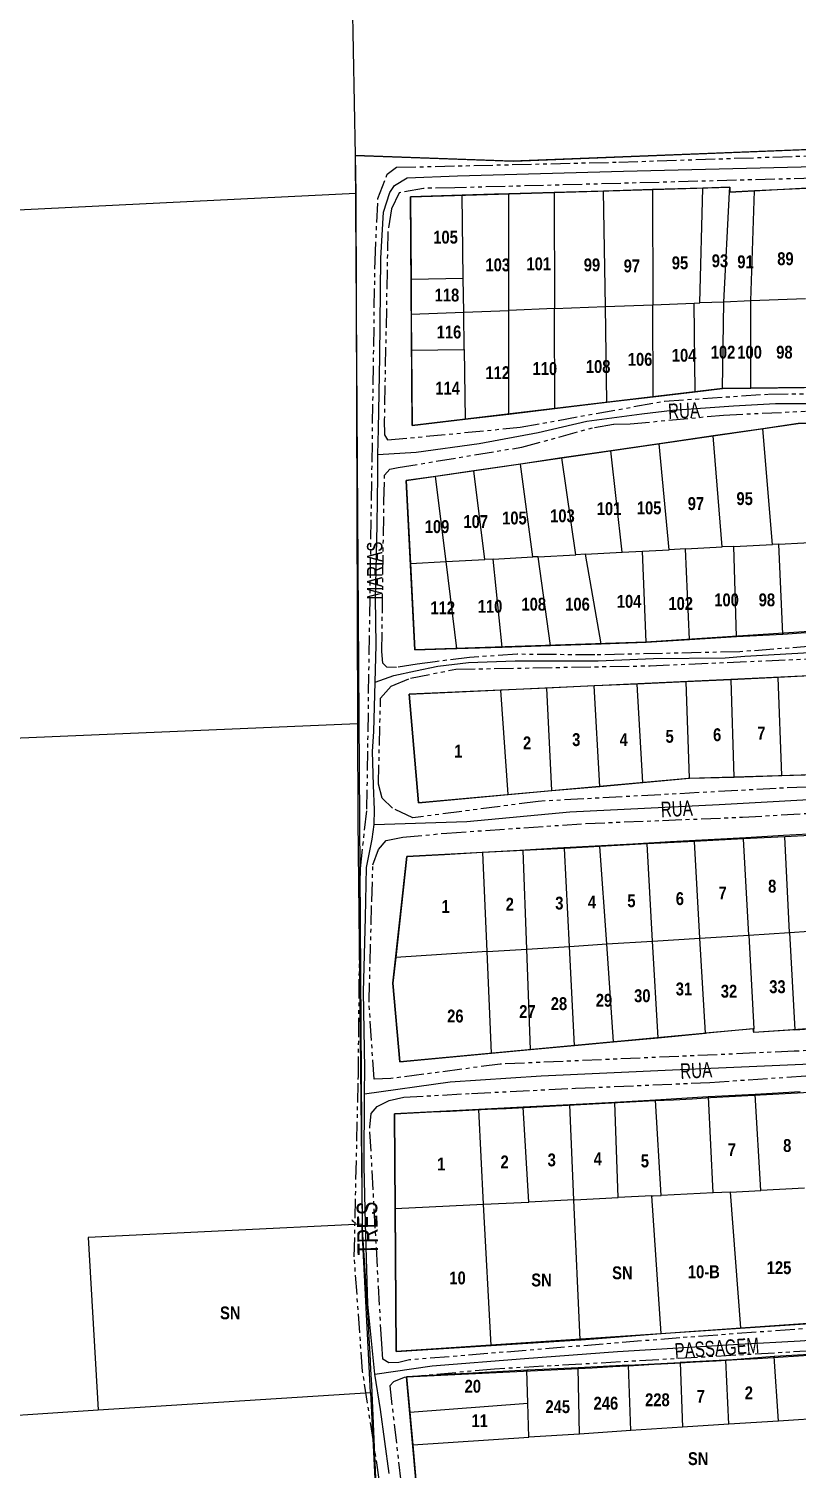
# Model space of a CAD drawing. Extents: x 204834 to 208707, y 4853033 to 4855981.
# Drawn here: x 206029.9 to 206179.4, y 4854038.8 to 4854319 of the extents above; entities that cross this region are included whole.
import ezdxf
from ezdxf.enums import TextEntityAlignment as Align

# ---------------------------------------------------------------- set-up
doc = ezdxf.new("R2010")
doc.units = 0
doc.header["$LTSCALE"] = 1.5
doc.header["$MEASUREMENT"] = 0
doc.linetypes.add('PHANTOMX2', pattern=[5, 2.5, -0.5, 0.5, -0.5, 0.5, -0.5])
for name, color, linetype in [('CD-MALHA-LOTES', 40, 'CONTINUOUS'), ('RU-QUADRAS', 6, 'CONTINUOUS'), ('SV-EIXO-RUA-N-PAV', 6, 'CONTINUOUS'), ('SV-RUA-NAO-PAV-S-GUIA-C-GUIA', 7, 'PHANTOMX2'), ('SV-TXT-RUA-N-PAV-S-GUIA-C-GUIA', 7, 'CONTINUOUS'), ('Th_NmrPort', 7, 'CONTINUOUS')]:
    doc.layers.add(name, color=color, linetype=linetype)
doc.styles.add('ARIAL', font='ARIAL.TTF')
doc.styles.get("Standard").update_dxf_attribs({"font": 'swisscbo.ttf'})

msp = doc.modelspace()

# ---------------------------------------------------------------- linework, layer by layer
at = {"layer": 'CD-MALHA-LOTES', "linetype": 'Continuous'}
for p, q in [((206091.68, 4854383.85), (206093.42, 4854294.35)), ((206093.42, 4854294.35), (206093.56, 4854287)), ((206141.72, 4854287.44), (206132.11, 4854287.16)), ((206151.25, 4854287.73), (206141.72, 4854287.44)), ((206142.08, 4854264.96), (206141.72, 4854287.44)), ((206161.03, 4854288.02), (206151.25, 4854287.73)), ((206151.25, 4854287.73), (206151.31, 4854265.32)), ((206160.47, 4854265.68), (206161.03, 4854288.02)), ((206165.11, 4854265.86), (206166.23, 4854287.24)), ((206171.11, 4854287.47), (206166.23, 4854287.24)), ((206170.39, 4854266.06), (206171.11, 4854287.47)), ((206181.32, 4854287.95), (206171.11, 4854287.47)), ((205796.36, 4854272.4), (206093.56, 4854287)), ((206093.56, 4854287), (206093.9, 4854183.87)), ((206114.45, 4854270.51), (206114.25, 4854286.62)), ((206132.11, 4854287.16), (206123.29, 4854286.89)), ((206123.29, 4854264.23), (206123.29, 4854286.89)), ((206132.11, 4854287.16), (206132.17, 4854264.57)), ((206104.28, 4854270.32), (206114.45, 4854270.51)), ((206114.54, 4854263.88), (206114.45, 4854270.51)), ((206104.28, 4854270.32), (206104.33, 4854263.49)), ((206132.17, 4854264.57), (206142.08, 4854264.96)), ((206142.08, 4854264.96), (206151.31, 4854265.32)), ((206142.37, 4854246.35), (206142.08, 4854264.96)), ((206151.31, 4854265.32), (206159.32, 4854265.63)), ((206151.36, 4854247.43), (206151.31, 4854265.32)), ((206159.32, 4854265.63), (206160.47, 4854265.68)), ((206159.53, 4854248.41), (206159.32, 4854265.63)), ((206165.11, 4854265.86), (206160.47, 4854265.68)), ((206164.86, 4854249.04), (206165.11, 4854265.86)), ((206170.39, 4854266.06), (206165.11, 4854265.86)), ((206181.01, 4854266.48), (206170.39, 4854266.06)), ((206170.39, 4854249.1), (206170.39, 4854266.06)), ((206104.33, 4854263.49), (206114.54, 4854263.88)), ((206104.33, 4854263.49), (206104.39, 4854256.51)), ((206114.54, 4854263.88), (206123.29, 4854264.23)), ((206114.63, 4854256.61), (206114.54, 4854263.88)), ((206132.17, 4854264.57), (206123.29, 4854264.23)), ((206123.29, 4854244.07), (206123.29, 4854264.23)), ((206132.22, 4854245.14), (206132.17, 4854264.57)), ((206104.39, 4854256.51), (206114.63, 4854256.61)), ((206104.39, 4854256.51), (206104.5, 4854241.83)), ((206114.63, 4854256.61), (206114.8, 4854243.06)), ((206151.36, 4854247.43), (206159.53, 4854248.41)), ((206159.53, 4854248.41), (206164.86, 4854249.04)), ((206164.86, 4854249.04), (206170.39, 4854249.1)), ((206170.39, 4854249.1), (206180.76, 4854249.23)), ((206123.29, 4854244.07), (206132.22, 4854245.14)), ((206132.22, 4854245.14), (206142.37, 4854246.35)), ((206142.37, 4854246.35), (206151.36, 4854247.43)), ((206104.5, 4854241.83), (206114.8, 4854243.06)), ((206114.8, 4854243.06), (206123.29, 4854244.07)), ((206163.02, 4854239.81), (206152.57, 4854238.29)), ((206172.71, 4854241.22), (206163.02, 4854239.81)), ((206164.79, 4854218.21), (206163.02, 4854239.81)), ((206174.57, 4854218.72), (206172.71, 4854241.22)), ((206143.11, 4854236.91), (206133.64, 4854235.53)), ((206152.57, 4854238.29), (206143.11, 4854236.91)), ((206145.35, 4854217.18), (206143.11, 4854236.91)), ((206154.5, 4854217.66), (206152.57, 4854238.29)), ((206125.55, 4854234.35), (206116.49, 4854233.03)), ((206133.64, 4854235.53), (206125.55, 4854234.35)), ((206127.99, 4854216.27), (206125.55, 4854234.35)), ((206136.34, 4854216.71), (206133.64, 4854235.53)), ((206116.49, 4854233.03), (206109.04, 4854231.94)), ((206111.1, 4854215.38), (206109.04, 4854231.94)), ((206118.64, 4854215.77), (206116.49, 4854233.03)), ((206138.22, 4854216.81), (206145.35, 4854217.18)), ((206145.35, 4854217.18), (206149.32, 4854217.39)), ((206149.32, 4854217.39), (206154.5, 4854217.66)), ((206150.01, 4854199.69), (206149.32, 4854217.39)), ((206157.68, 4854217.83), (206154.5, 4854217.66)), ((206157.68, 4854217.83), (206164.79, 4854218.21)), ((206158.44, 4854200.2), (206157.68, 4854217.83)), ((206167.04, 4854218.32), (206164.79, 4854218.21)), ((206167.04, 4854218.32), (206174.57, 4854218.72)), ((206167.59, 4854200.82), (206167.04, 4854218.32)), ((206175.84, 4854218.78), (206174.57, 4854218.72)), ((206175.84, 4854218.78), (206185.67, 4854219.3)), ((206176.6, 4854201.26), (206175.84, 4854218.78)), ((206104.18, 4854215.01), (206111.1, 4854215.38)), ((206104.18, 4854215.01), (206105.05, 4854198.18)), ((206111.1, 4854215.38), (206118.64, 4854215.77)), ((206113.2, 4854198.45), (206111.1, 4854215.38)), ((206120.23, 4854215.86), (206118.64, 4854215.77)), ((206120.23, 4854215.86), (206127.99, 4854216.27)), ((206122.01, 4854198.75), (206120.23, 4854215.86)), ((206129, 4854216.32), (206127.99, 4854216.27)), ((206129, 4854216.32), (206136.34, 4854216.71)), ((206131.38, 4854199.06), (206129, 4854216.32)), ((206138.22, 4854216.81), (206136.34, 4854216.71)), ((206141.26, 4854199.4), (206138.22, 4854216.81)), ((206158.44, 4854200.2), (206167.59, 4854200.82)), ((206167.59, 4854200.82), (206176.6, 4854201.26)), ((206176.6, 4854201.26), (206186.39, 4854201.95)), ((206105.05, 4854198.18), (206113.2, 4854198.45)), ((206113.2, 4854198.45), (206122.01, 4854198.75)), ((206122.01, 4854198.75), (206131.38, 4854199.06)), ((206131.38, 4854199.06), (206141.26, 4854199.4)), ((206141.26, 4854199.4), (206150.01, 4854199.69)), ((206150.01, 4854199.69), (206158.44, 4854200.2)), ((206157.78, 4854191.95), (206148.26, 4854191.54)), ((206166.56, 4854192.38), (206157.78, 4854191.95)), ((206158.44, 4854173.21), (206157.78, 4854191.95)), ((206175.66, 4854192.83), (206166.56, 4854192.38)), ((206167.14, 4854173.46), (206166.56, 4854192.38)), ((206184.38, 4854193.26), (206175.66, 4854192.83)), ((206176.43, 4854173.73), (206175.66, 4854192.83)), ((206130.71, 4854190.77), (206121.77, 4854190.38)), ((206123.18, 4854170.05), (206121.77, 4854190.38)), ((206139.9, 4854191.17), (206130.71, 4854190.77)), ((206131.65, 4854170.81), (206130.71, 4854190.77)), ((206148.26, 4854191.54), (206139.9, 4854191.17)), ((206141, 4854171.65), (206139.9, 4854191.17)), ((206149.39, 4854172.41), (206148.26, 4854191.54)), ((205796.43, 4854171.24), (206093.9, 4854183.87)), ((206141, 4854171.65), (206149.39, 4854172.41)), ((206149.39, 4854172.41), (206158.44, 4854173.21)), ((206158.44, 4854173.21), (206167.14, 4854173.46)), ((206167.14, 4854173.46), (206176.43, 4854173.73)), ((206176.43, 4854173.73), (206185.43, 4854173.99)), ((206123.18, 4854170.05), (206131.65, 4854170.81)), ((206131.65, 4854170.81), (206141, 4854171.65)), ((206168.92, 4854161.42), (206159.4, 4854160.92)), ((206176.95, 4854161.84), (206168.92, 4854161.42)), ((206169.95, 4854142.73), (206168.92, 4854161.42)), ((206186.03, 4854162.31), (206176.95, 4854161.84)), ((206177.92, 4854143.24), (206176.95, 4854161.84)), ((206126.08, 4854159.17), (206118.22, 4854158.76)), ((206119.08, 4854139.51), (206118.22, 4854158.76)), ((206134.12, 4854159.59), (206126.08, 4854159.17)), ((206126.81, 4854140), (206126.08, 4854159.17)), ((206141.02, 4854159.96), (206134.12, 4854159.59)), ((206135.08, 4854140.53), (206134.12, 4854159.59)), ((206150.21, 4854160.44), (206141.02, 4854159.96)), ((206142.34, 4854140.99), (206141.02, 4854159.96)), ((206159.4, 4854160.92), (206150.21, 4854160.44)), ((206151.27, 4854141.55), (206150.21, 4854160.44)), ((206160.48, 4854142.13), (206159.4, 4854160.92)), ((206142.34, 4854140.99), (206151.27, 4854141.55)), ((206151.27, 4854141.55), (206160.48, 4854142.13)), ((206152.33, 4854122.75), (206151.27, 4854141.55)), ((206160.48, 4854142.13), (206169.95, 4854142.73)), ((206161.54, 4854123.61), (206160.48, 4854142.13)), ((206169.95, 4854142.73), (206177.92, 4854143.24)), ((206169.95, 4854142.73), (206170.94, 4854124.46)), ((206177.92, 4854143.24), (206187.09, 4854143.82)), ((206177.92, 4854143.24), (206178.92, 4854124.31)), ((206119.08, 4854139.51), (206101.31, 4854138.39)), ((206119.08, 4854139.51), (206126.81, 4854140)), ((206119.96, 4854119.73), (206119.08, 4854139.51)), ((206126.81, 4854140), (206135.08, 4854140.53)), ((206127.54, 4854120.44), (206126.81, 4854140)), ((206135.08, 4854140.53), (206142.34, 4854140.99)), ((206136.06, 4854121.23), (206135.08, 4854140.53)), ((206143.67, 4854121.94), (206142.34, 4854140.99)), ((206178.92, 4854124.31), (206188.17, 4854124.94)), ((206136.06, 4854121.23), (206143.67, 4854121.94)), ((206143.67, 4854121.94), (206152.33, 4854122.75)), ((206152.33, 4854122.75), (206161.54, 4854123.61)), ((206170.94, 4854124.46), (206161.54, 4854123.61)), ((206102.08, 4854118.06), (206119.96, 4854119.73)), ((206119.96, 4854119.73), (206127.54, 4854120.44)), ((206127.54, 4854120.44), (206136.06, 4854121.23)), ((206171.19, 4854111.74), (206162.15, 4854111.23)), ((206163.04, 4854092.58), (206162.15, 4854111.23)), ((206179.99, 4854112.23), (206171.19, 4854111.74)), ((206172.34, 4854093.05), (206171.19, 4854111.74)), ((206126.08, 4854109.22), (206117.45, 4854108.78)), ((206118.41, 4854090.37), (206117.45, 4854108.78)), ((206135.14, 4854109.68), (206126.08, 4854109.22)), ((206127.17, 4854090.78), (206126.08, 4854109.22)), ((206135.97, 4854091.19), (206135.14, 4854109.68)), ((206151.85, 4854110.64), (206143.93, 4854110.18)), ((206144.57, 4854091.65), (206143.93, 4854110.18)), ((206152.91, 4854092.09), (206151.85, 4854110.64)), ((206135.97, 4854091.19), (206127.17, 4854090.78)), ((206137.19, 4854064), (206135.97, 4854091.19)), ((206135.97, 4854091.19), (206136.06, 4854091.19)), ((206136.06, 4854091.19), (206144.57, 4854091.65)), ((206151.09, 4854091.99), (206144.57, 4854091.65)), ((206151.09, 4854091.99), (206151.35, 4854092.01)), ((206152.9, 4854065.25), (206151.09, 4854091.99)), ((206151.35, 4854092.01), (206152.91, 4854092.09)), ((206163.04, 4854092.58), (206152.91, 4854092.09)), ((206166.39, 4854092.74), (206163.04, 4854092.58)), ((206166.39, 4854092.74), (206172.34, 4854093.05)), ((206168.42, 4854066.34), (206166.39, 4854092.74)), ((206180.79, 4854093.49), (206172.34, 4854093.05)), ((206101.19, 4854089.56), (206118.41, 4854090.37)), ((206101.19, 4854089.56), (206101.4, 4854061.7)), ((206118.41, 4854090.37), (206127.17, 4854090.78)), ((206119.84, 4854062.88), (206118.41, 4854090.37)), ((206094.78, 4854086.51), (206041.5, 4854083.9)), ((206041.5, 4854083.9), (206043.42, 4854050.36)), ((206152.9, 4854065.25), (206168.42, 4854066.34)), ((206168.42, 4854066.34), (206183.36, 4854067.39)), ((206119.84, 4854062.88), (206137.19, 4854064)), ((206101.4, 4854061.7), (206119.84, 4854062.88)), ((206175.77, 4854048.2), (206174.9, 4854060.77)), ((206127.01, 4854051.69), (206126.8, 4854058.07)), ((206146.6, 4854059.07), (206136.78, 4854058.57)), ((206137.04, 4854045.67), (206136.78, 4854058.57)), ((206146.6, 4854059.07), (206156.61, 4854059.58)), ((206147.06, 4854046.33), (206146.6, 4854059.07)), ((206165.52, 4854060.03), (206156.61, 4854059.58)), ((206156.61, 4854059.58), (206157.07, 4854046.98)), ((206166.12, 4854047.57), (206165.52, 4854060.03)), ((206043.42, 4854050.36), (206096.4, 4854053.73)), ((205796.2, 4854034.33), (206043.42, 4854050.36)), ((206104.02, 4854049.93), (206127.01, 4854051.69)), ((206104.02, 4854049.93), (206104.61, 4854043.55)), ((206127.22, 4854045.03), (206127.01, 4854051.69)), ((206147.06, 4854046.33), (206137.04, 4854045.67)), ((206157.07, 4854046.98), (206147.06, 4854046.33)), ((206166.12, 4854047.57), (206157.07, 4854046.98)), ((206175.77, 4854048.2), (206166.12, 4854047.57)), ((206186.68, 4854048.92), (206175.77, 4854048.2)), ((206104.61, 4854043.55), (206127.22, 4854045.03)), ((206104.61, 4854043.55), (206105.57, 4854033.07)), ((206137.04, 4854045.67), (206127.22, 4854045.03))]:
    msp.add_line(p, q, dxfattribs=at)
for points in [[(206093.42, 4854294.35), (206124.26, 4854293.27), (206231.98, 4854297.54), (206362.57, 4854302.4), (206392.33, 4854303.76), (206446.38, 4854307.26), (206525.43, 4854312.71), (206527.56, 4854322.43), (206535.32, 4854322.6), (206541.9, 4854313.1), (206595.27, 4854317.53), (206591.23, 4854397.74), (206585.03, 4854508.71), (206582.12, 4854560.98), (206579.02, 4854600.63), (206574.37, 4854646.3), (206568.95, 4854708.68), (206569.14, 4854763.29), (206564.22, 4854871.16)], [(206166.23, 4854287.24), (206166.27, 4854288.17), (206161.03, 4854288.02)], [(206114.25, 4854286.62), (206104.16, 4854286.31), (206104.28, 4854270.32)], [(206123.29, 4854286.89), (206120.54, 4854286.81), (206114.25, 4854286.62)], [(206184.7, 4854242.34), (206179.55, 4854242.22), (206172.71, 4854241.22)], [(206109.04, 4854231.94), (206103.36, 4854231.11), (206104.18, 4854215.01)], [(206121.77, 4854190.38), (206103.9, 4854189.61), (206105.71, 4854168.47), (206123.18, 4854170.05)], [(206093.9, 4854183.87), (206093.94, 4854165.1), (206094.78, 4854086.51)], [(206118.22, 4854158.76), (206103.45, 4854157.99), (206101.31, 4854138.39)], [(206101.31, 4854138.39), (206100.76, 4854133.36), (206102.08, 4854118.06)], [(206178.92, 4854124.31), (206170.98, 4854123.77), (206170.94, 4854124.46)], [(206162.15, 4854111.23), (206162.07, 4854111.23), (206151.85, 4854110.64)], [(206117.45, 4854108.78), (206101.05, 4854107.96), (206101.19, 4854089.56)], [(206143.93, 4854110.18), (206135.14, 4854109.68)], [(206096.4, 4854053.73), (206094.79, 4854085.44), (206094.78, 4854086.51)], [(206137.19, 4854064), (206137.39, 4854064.01), (206152.9, 4854065.25)], [(206174.9, 4854060.77), (206166.12, 4854060.06), (206165.52, 4854060.03)], [(206186.15, 4854061.42), (206175.04, 4854060.78), (206174.9, 4854060.77)], [(206126.8, 4854058.07), (206103.4, 4854056.78), (206104.02, 4854049.93)], [(206136.78, 4854058.57), (206127.07, 4854058.08), (206126.8, 4854058.07)], [(206096.4, 4854053.73), (206097.64, 4854029.27), (206098.49, 4853988.67), (206099.44, 4853980.44)]]:
    msp.add_lwpolyline(points, dxfattribs=at)
at = {"layer": 'RU-QUADRAS', "linetype": 'Continuous'}
for points in [[(206527.56, 4854322.43), (206525.43, 4854312.71), (206392.02, 4854303.77), (206123.95, 4854293.28), (206093.42, 4854294.35), (206094.79, 4854085.44, -0.014882), (206098.49, 4853988.67), (206109.44, 4853887.38), (206108.01, 4853867.69), (206069.1, 4853867.16), (205963.54, 4853860.29), (205931.24, 4853859.63), (205931.07, 4853861.44), (205917.97, 4853860.73), (205917.98, 4853859.08), (205882.75, 4853858.58), (205727.84, 4853847.47), (205624.52, 4853839.17), (205576.31, 4853909.36, 0.007622), (205506.07, 4854013.73), (205416.8, 4854150.88)], [(206112.8, 4853789.75), (206114.58, 4853968.5), (206106.34, 4854024.66), (206103.4, 4854056.78, 0.006483), (206231.81, 4854064.35), (206292.21, 4854066.82), (206292.29, 4854067.29), (206337.26, 4854069.36), (206337.39, 4854069.84), (206365.3, 4854071.34), (206474.9, 4854075.94), (206612.54, 4854083.49), (206613.77, 4854060.66, 0.005168), (206366.61, 4854047.68), (206366.94, 4854041.74, -0.006398), (206614.19, 4854056.17), (206618.41, 4853996.21), (206633.65, 4853717.74)]]:
    msp.add_lwpolyline(points, format="xyb", dxfattribs=at)
for points in [[(206104.16, 4854286.31), (206166.27, 4854288.17), (206166.31, 4854287.24), (206210.46, 4854289.72), (206240.81, 4854289.59), (206350.75, 4854293.26), (206534.47, 4854304.63), (206595.22, 4854309.72), (206597.58, 4854268.08), (206425.61, 4854259.02), (206398.4, 4854258.9, -0.015555), (206344.67, 4854256.23), (206230.08, 4854249.8), (206164.84, 4854249.04), (206104.5, 4854241.83)], [(206103.9, 4854189.61), (206229, 4854195.44), (206346.86, 4854202.63), (206599.6, 4854215.74), (206600.52, 4854197.56, -0.012988), (206373.83, 4854185.4), (206248.28, 4854175.81), (206158.18, 4854173.2), (206105.71, 4854168.47)], [(206100.76, 4854133.36), (206103.45, 4854157.99, -0.001782), (206572.52, 4854183.11), (206603.39, 4854182.98, 0.035627), (206606.48, 4854155.05), (206606.48, 4854146.26, 0.005992), (206457.67, 4854139.3, -0.028825), (206412.42, 4854136.31), (206385.8, 4854137.31), (206385.76, 4854137.74, -0.006686), (206232.01, 4854125.72), (206206.26, 4854123.05), (206206.09, 4854126.15), (206170.98, 4854123.77), (206170.82, 4854124.48), (206102.08, 4854118.06)], [(206101.05, 4854107.96, 0.006377), (206332.48, 4854121.93), (206521.52, 4854130.48), (206565.83, 4854134.29), (206607.77, 4854135.41), (206611.75, 4854087.91, -0.003905), (206234.26, 4854070.6), (206101.4, 4854061.7)]]:
    msp.add_lwpolyline(points, format="xyb", close=True, dxfattribs=at)
msp.add_lwpolyline([(206103.36, 4854231.11), (206179.55, 4854242.22), (206294.89, 4854244.55), (206429.87, 4854252.28), (206500.01, 4854253.5), (206530.85, 4854257.8), (206597.76, 4854261.16), (206599.16, 4854251.31), (206598.91, 4854221.56), (206385.94, 4854210.82), (206240.62, 4854204.76), (206228.41, 4854204.84), (206149.97, 4854199.69), (206105.05, 4854198.18)], close=True, dxfattribs=at)
at = {"layer": 'SV-EIXO-RUA-N-PAV'}
for points in [[(206100.06, 4854038.02), (206098.34, 4854050.45), (206097.26, 4854057.31), (206095.87, 4854070.91), (206095.4, 4854086.6), (206095.17, 4854097.76), (206095.24, 4854111.85), (206095.27, 4854116.8), (206095.07, 4854131.7), (206095.43, 4854146.17), (206095.65, 4854155.88), (206096.74, 4854161.37), (206097.11, 4854164.2), (206097.2, 4854167.08), (206097, 4854171.9), (206096.8, 4854178.46), (206097.06, 4854182.32), (206097.29, 4854191.91), (206097.49, 4854199.14), (206097.37, 4854208.35), (206097.49, 4854213.79), (206097.69, 4854222.55), (206097.84, 4854232.13), (206097.82, 4854236.22), (206097.96, 4854241.11), (206098.19, 4854255.29), (206098.42, 4854274.36), (206098.93, 4854283.34), (206100.17, 4854287.13), (206101.06, 4854288.54), (206103.56, 4854289.99), (206113.3, 4854290.4), (206145.62, 4854291.33), (206185.5, 4854292.26)], [(206097.82, 4854236.22), (206105.29, 4854236.68), (206117.51, 4854238.35), (206129.02, 4854240.51), (206138.48, 4854242.67), (206149.14, 4854244.11), (206155.13, 4854244.82), (206166.99, 4854245.66), (206175.14, 4854246.14), (206187.24, 4854246.14), (206200.06, 4854246.26), (206222.1, 4854246.74), (206244.39, 4854247.1), (206268.11, 4854247.82), (206280.15, 4854248.18), (206293.21, 4854248.9), (206305.31, 4854249.74), (206320.88, 4854250.45), (206331.84, 4854250.81), (206345.62, 4854252.13), (206360.24, 4854253.33)], [(206097.29, 4854191.91), (206100.97, 4854193.19), (206105.18, 4854194.15), (206109.5, 4854195.01), (206115.45, 4854195.71), (206124.52, 4854196.06), (206140.68, 4854196.06), (206151.44, 4854196.52), (206165.39, 4854196.64), (206169.22, 4854196.99), (206181.78, 4854197.69), (206194.57, 4854198.5), (206206.37, 4854198.96), (206222.41, 4854199.31), (206240.78, 4854200.13), (206262.69, 4854201.29), (206283.04, 4854202.57), (206305.65, 4854203.96), (206326.34, 4854204.89), (206358.02, 4854206.75)], [(206097.11, 4854164.2), (206115.16, 4854164.84), (206135.16, 4854166.7), (206164.22, 4854168.1), (206188.64, 4854169.49), (206212, 4854170.42), (206234.79, 4854171.35), (206252.69, 4854172.52), (206274.32, 4854173.91), (206289.2, 4854174.84), (206312.33, 4854176), (206331.4, 4854177.17), (206353.26, 4854178.79)], [(206095.24, 4854111.85), (206111.91, 4854114.16), (206129.58, 4854115.32), (206155.16, 4854116.48), (206180.5, 4854117.64), (206217.82, 4854120.43), (206250.83, 4854122.29), (206282.69, 4854123.92), (206326.28, 4854126.48), (206365.35, 4854128.8), (206389.64, 4854129.73), (206412.66, 4854130.43), (206438.7, 4854132.06), (206464.51, 4854133.22), (206476.37, 4854133.69), (206509.97, 4854135.31), (206546.24, 4854137.64), (206577.28, 4854139.73), (206600.53, 4854140.9), (206613.44, 4854142.05)], [(206097.26, 4854057.31), (206108.42, 4854058.94), (206126.32, 4854060.33), (206144.46, 4854061.73), (206168.08, 4854063.14), (206179.99, 4854063.8), (206194.68, 4854064.83), (206211.72, 4854065.86), (206227.3, 4854066.45), (206242.88, 4854067.47), (206251.1, 4854068.06), (206258.38, 4854068.8), (206271.31, 4854069.31), (206290.01, 4854069.9), (206307.34, 4854070.78), (206330.67, 4854071.88), (206343.49, 4854072.62), (206350.18, 4854072.54)]]:
    msp.add_lwpolyline(points, dxfattribs=at)
at = {"layer": 'SV-RUA-NAO-PAV-S-GUIA-C-GUIA'}
for points in [[(206108.26, 4853970.64), (206108.25, 4853970.73), (206103.51, 4853998.75), (206099.25, 4854029.41), (206094.87, 4854057.84), (206093.24, 4854080.15), (206094.04, 4854115.37), (206094.43, 4854155.7), (206095.71, 4854167.23), (206097.28, 4854273.84), (206097.85, 4854285.97), (206099.67, 4854290.75), (206101.47, 4854292.06), (206144.67, 4854293.07), (206211.57, 4854295.27), (206259.07, 4854297.5), (206342.29, 4854300), (206411.69, 4854303.16), (206492.98, 4854308.39), (206532.32, 4854311.54), (206533.21, 4854313.17), (206531.6, 4854317.87), (206527.79, 4854338.96)], [(206398.18, 4854297.79), (206340, 4854294.5), (206279.39, 4854291.77), (206212.54, 4854290.74), (206112.81, 4854288.07), (206106.73, 4854287.97), (206101.98, 4854287.07), (206100.5, 4854283.97), (206099.77, 4854279.59), (206099.08, 4854242.94), (206099.13, 4854240.04), (206099.73, 4854239.02), (206125.5, 4854241.49), (206153.56, 4854246.58), (206173.85, 4854247.95), (206221.28, 4854248.21), (206253.78, 4854249.58), (206303, 4854250.72), (206327.78, 4854252.23), (206343.13, 4854254.36), (206369.98, 4854256)], [(206204.74, 4854200.59), (206168.21, 4854197.82), (206140.05, 4854197.21), (206124.95, 4854197.34), (206115.68, 4854196.74), (206108.99, 4854195.9), (206105.45, 4854195.42), (206101.45, 4854194.76), (206099.58, 4854194.81), (206098.8, 4854195.63), (206098.6, 4854197.86), (206099.01, 4854227.05), (206099.14, 4854232.18), (206100.14, 4854233.33), (206101.8, 4854233.67), (206125.81, 4854237.63), (206139.98, 4854241.48), (206143.75, 4854242.12), (206146.93, 4854242.16), (206165.08, 4854243.87), (206181, 4854244.62)], [(206385.33, 4854182.85), (206338.63, 4854179.8), (206284.97, 4854176.09), (206226.16, 4854173.46), (206175.31, 4854171.24), (206129.03, 4854168.73), (206104.62, 4854165.53), (206100.71, 4854167.38), (206098.66, 4854169.33), (206097.95, 4854172.1), (206098.36, 4854188.83), (206100.39, 4854191.11), (206104.21, 4854192.72), (206112.98, 4854194.43), (206150.81, 4854195.1), (206194.42, 4854197), (206202.95, 4854196.96), (206262.36, 4854199.4), (206318.94, 4854202.95), (206372.58, 4854205.81)], [(206408.61, 4854132.52), (206325.13, 4854128.58), (206247.17, 4854124.2), (206178.82, 4854120.11), (206121.63, 4854117.62), (206100.38, 4854114.81), (206097.1, 4854114.72), (206096.12, 4854129.71), (206096.65, 4854149.34), (206096.87, 4854156.41), (206097.94, 4854159.37), (206099.43, 4854161.13), (206102.68, 4854161.75), (206111.27, 4854162.56), (206138.21, 4854164.43), (206168.75, 4854165.65), (206196.1, 4854167.23), (206225.23, 4854168.16), (206263.95, 4854170.2), (206288.84, 4854172.44), (206330.28, 4854174.75), (206370.04, 4854177.42)], [(206193.86, 4854067.11), (206156.58, 4854064.38), (206104, 4854060.07), (206101.91, 4854059.55), (206099.94, 4854059.49), (206098.78, 4854060.2), (206098.58, 4854063.23), (206096.25, 4854105.38), (206096.51, 4854108), (206097.7, 4854109.4), (206100, 4854110.54), (206102.89, 4854111.17), (206116.07, 4854111.92), (206136.3, 4854112.92), (206162.39, 4854114.06), (206192.05, 4854116.08)], [(206361.27, 4854071.31), (206345.64, 4854071.57), (206330.98, 4854070.79), (206319.52, 4854070.27), (206306.49, 4854069.62), (206289.74, 4854068.84), (206270.85, 4854068.19), (206256.39, 4854067.44), (206252.63, 4854066.7), (206243.03, 4854066.02), (206182.43, 4854061.84), (206120.49, 4854058.29), (206102.92, 4854056.67), (206100.87, 4854055.82), (206100.13, 4854055.06), (206104.48, 4854017.97), (206107.29, 4853995.88), (206111.35, 4853977.81), (206112.76, 4853969.85)]]:
    msp.add_lwpolyline(points, dxfattribs=at)

# ---------------------------------------------------------------- texts
at = {"layer": 'SV-TXT-RUA-N-PAV-S-GUIA-C-GUIA', "style": 'ARIAL', "width": 0.7}
for s, height, rotation, p in [('RUA', 3, 3, (206154.36, 4854243.07)), ('MARIAS', 3, 90, (206098.72, 4854208)), ('RUA', 3, 3, (206152.94, 4854165.63)), ('RUA', 3, 3, (206156.72, 4854114.73)), ('TRÉS', 4, 91, (206097.88, 4854080.47)), ('PASSAGEM', 3, 4, (206155.66, 4854060.32))]:
    msp.add_text(s, height=height, rotation=rotation, dxfattribs=at).set_placement(p)
at = {"layer": 'Th_NmrPort', "color": 1}
for s, p in [('105', (206108.61, 4854278.47)), ('103', (206118.76, 4854273.08)), ('101', (206126.73, 4854273.28)), ('99', (206137.88, 4854273.08)), ('97', (206145.64, 4854272.88)), ('95', (206155, 4854273.48)), ('93', (206162.77, 4854273.88)), ('91', (206167.74, 4854273.68)), ('89', (206175.51, 4854274.28)), ('118', (206108.88, 4854267.21)), ('116', (206109.28, 4854260.02)), ('104', (206155, 4854255.5)), ('102', (206162.57, 4854256.1)), ('100', (206167.74, 4854256.1)), ('98', (206175.31, 4854256.1)), ('110', (206127.92, 4854252.91)), ('108', (206138.28, 4854253.31)), ('106', (206146.44, 4854254.71)), ('112', (206118.76, 4854252.11)), ('114', (206109.01, 4854249.11)), ('95', (206167.58, 4854227.62)), ('103', (206131.34, 4854224.27)), ('101', (206140.4, 4854225.67)), ('105', (206148.2, 4854225.81)), ('97', (206158.1, 4854226.65)), ('109', (206106.95, 4854222.17)), ('107', (206114.48, 4854223.15)), ('105', (206122, 4854223.85)), ('104', (206144.3, 4854207.64)), ('100', (206163.26, 4854207.92)), ('98', (206171.9, 4854207.92)), ('112', (206108.06, 4854206.38)), ('110', (206117.26, 4854206.66)), ('108', (206125.76, 4854207.08)), ('106', (206134.27, 4854207.08)), ('102', (206154.34, 4854207.22)), ('2', (206126.06, 4854180.1)), ('3', (206135.62, 4854180.74)), ('4', (206144.86, 4854180.74)), ('5', (206153.78, 4854181.38)), ('6', (206163.02, 4854181.69)), ('7', (206171.62, 4854182.01)), ('1', (206112.68, 4854178.5)), ('8', (206173.73, 4854152.23)), ('2', (206122.7, 4854148.72)), ('3', (206132.33, 4854148.94)), ('4', (206138.69, 4854149.16)), ('5', (206146.35, 4854149.38)), ('6', (206155.77, 4854149.81)), ('7', (206164.09, 4854150.91)), ('1', (206110.21, 4854148.28)), ('31', (206155.77, 4854132.24)), ('32', (206164.53, 4854131.8)), ('33', (206173.95, 4854132.68)), ('28', (206131.46, 4854129.38)), ('29', (206140.22, 4854130.04)), ('30', (206147.67, 4854130.92)), ('26', (206111.31, 4854126.97)), ('27', (206125.32, 4854127.85)), ('8', (206176.65, 4854101.79)), ('2', (206121.69, 4854098.59)), ('3', (206130.85, 4854098.99)), ('4', (206139.81, 4854099.19)), ('5', (206148.97, 4854098.79)), ('7', (206165.89, 4854100.99)), ('1', (206109.35, 4854098.19)), ('10', (206111.74, 4854076.03)), ('SN', (206143.4, 4854077.03)), ('10-B', (206158.13, 4854077.23)), ('125', (206173.46, 4854078.02)), ('SN', (206127.67, 4854075.63)), ('SN', (206067.14, 4854069.23)), ('20', (206114.71, 4854054.96)), ('2', (206169.19, 4854053.67)), ('245', (206130.43, 4854050.99)), ('246', (206139.79, 4854051.66)), ('228', (206149.81, 4854052.33)), ('7', (206159.83, 4854053)), ('11', (206116.05, 4854048.26)), ('SN', (206158.14, 4854040.88))]:
    msp.add_text(s, height=2.5, dxfattribs=at).set_placement(p, align=Align.MIDDLE_LEFT)

doc.saveas('drawing.dxf')
